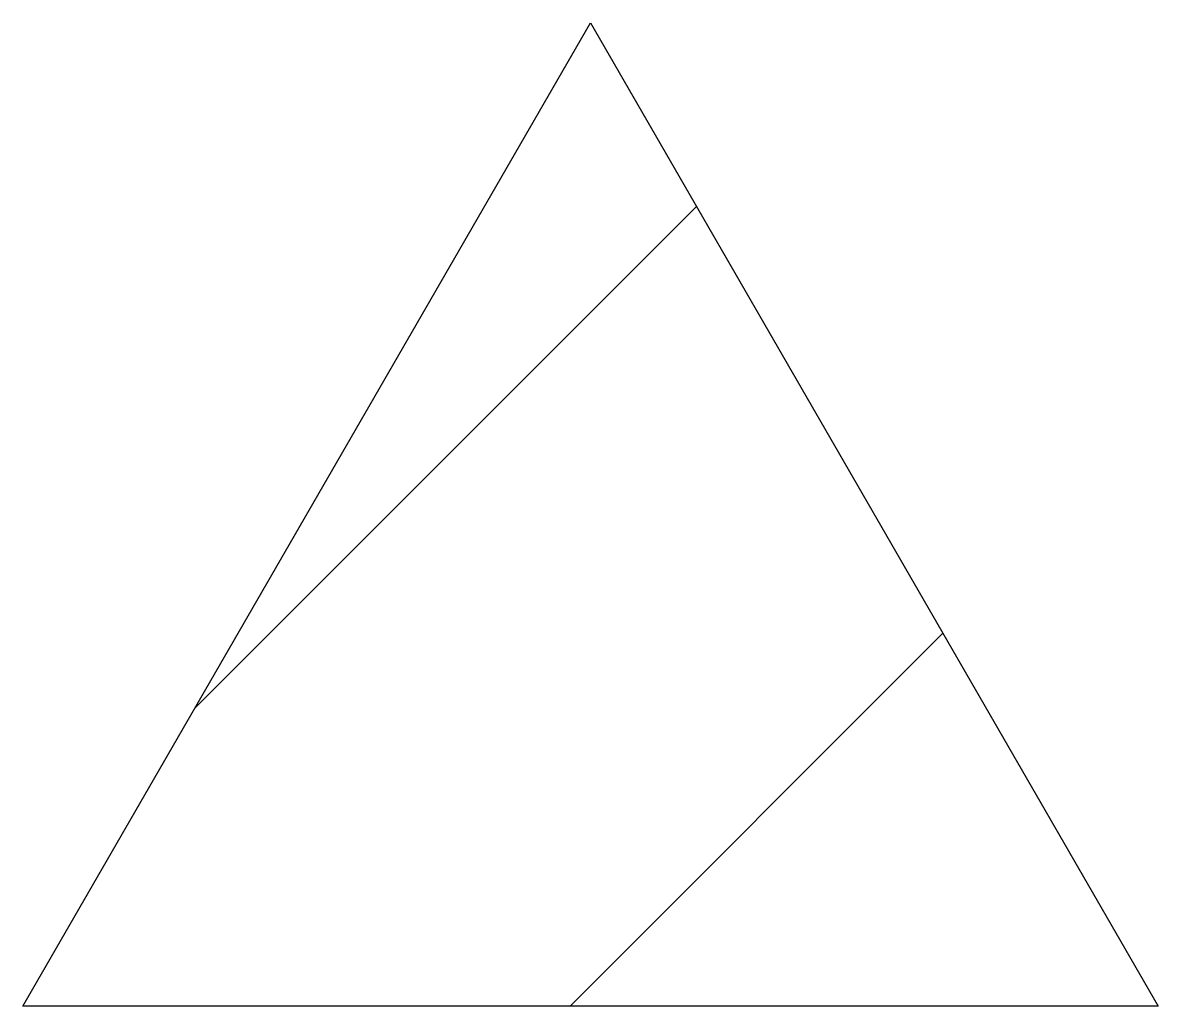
# Model space of a CAD drawing. Header units: metres. Extents: x 490 to 1244, y -148592 to -147938.
import ezdxf

# ---------------------------------------------------------------- set-up
doc = ezdxf.new("R2010")
doc.units = ezdxf.units.M
doc.layers.add('DET1', color=1, linetype='Continuous')

msp = doc.modelspace()

# ---------------------------------------------------------------- hatches: boundary and pattern name
at = {"layer": 'DET1'}
h = msp.add_hatch(dxfattribs=at)
h.set_pattern_fill('ANSI31', scale=99.65)
h.paths.add_polyline_path([(1244.3, -148592.04), (866.94, -147938.44), (489.59, -148592.04)])

# ---------------------------------------------------------------- linework, layer by layer
msp.add_lwpolyline([(866.94, -147938.44), (1244.3, -148592.04), (489.59, -148592.04)], close=True, dxfattribs=at)

doc.saveas('drawing.dxf')
